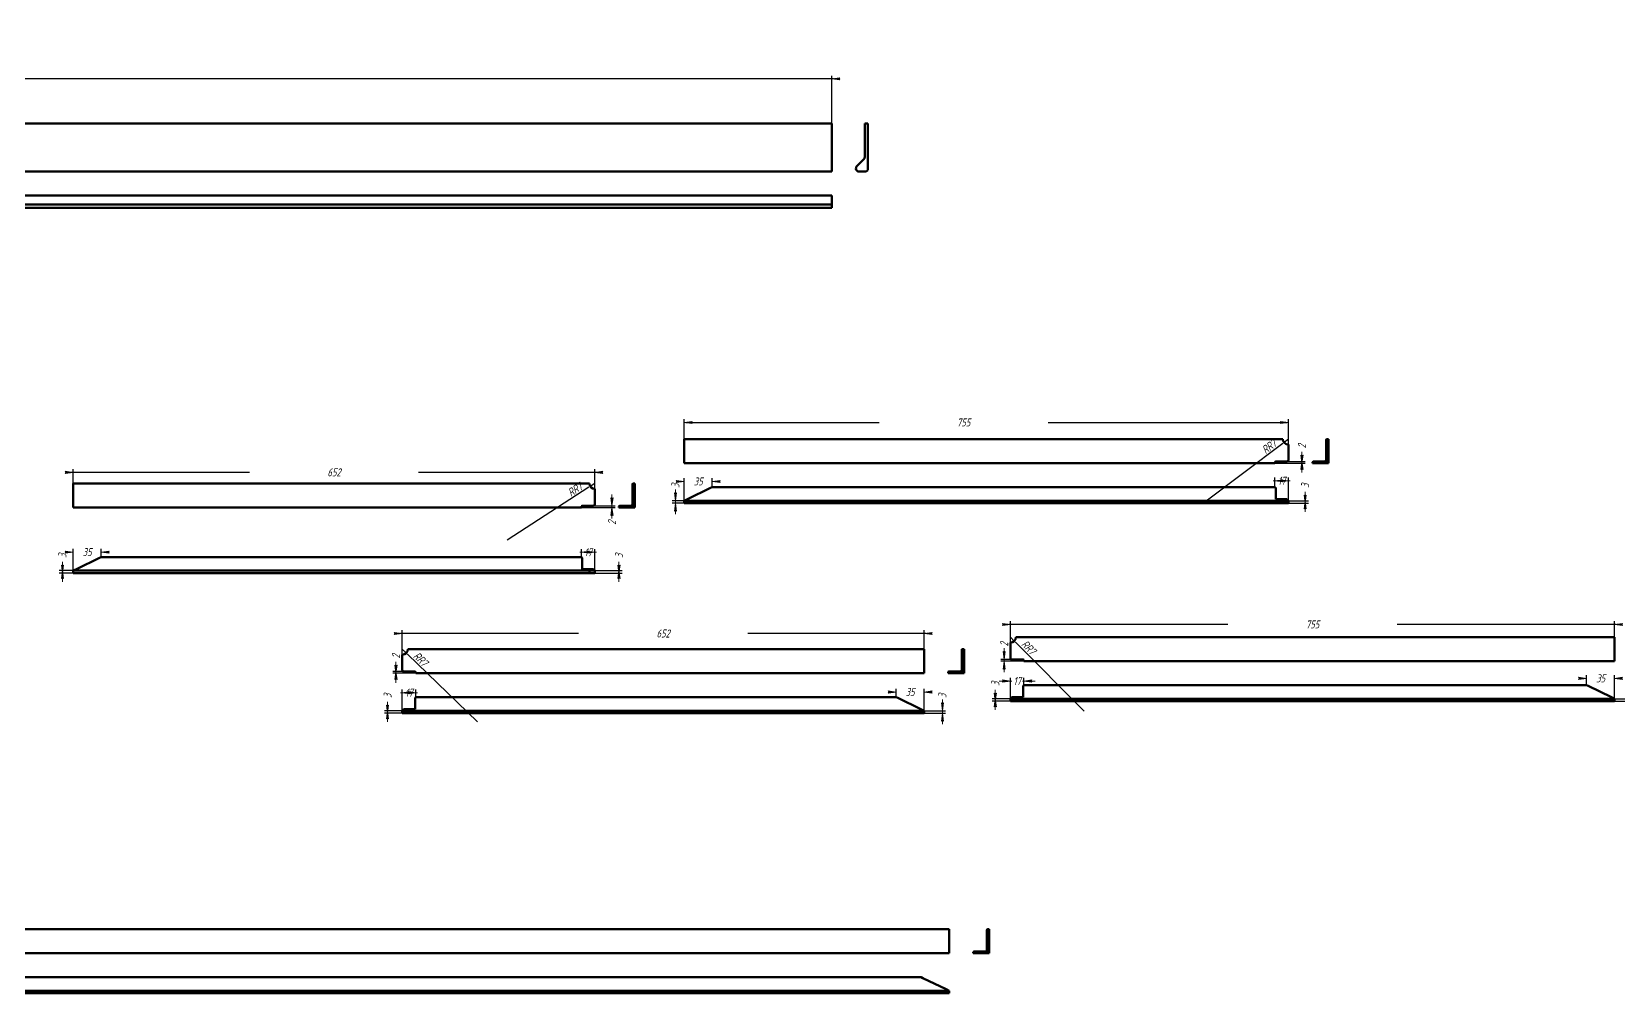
# Model space of a CAD drawing. Header units: millimetres. Extents: x 0 to 3990, y -446 to 477.
# Drawn here: x 2111 to 3102, y -124 to 477 of the extents above; entities that cross this region are included whole.
import ezdxf

# ---------------------------------------------------------------- set-up
doc = ezdxf.new("R2010")
doc.units = ezdxf.units.MM
doc.linetypes.add('K5LT_BASIC', pattern=[0])
doc.linetypes.add('K5LT_THIN', pattern=[0])
doc.layers.add('Системный слой', color=7, linetype='Continuous')
doc.layers.add('Системный слой (1)', color=7, linetype='Continuous', true_color=0x909090)
doc.styles.add('KDIMTEXTSTYLE', font='GOST_AU.SHX', dxfattribs={"width": 0.96, "oblique": 15, "height": 5})
doc.dimstyles.new('KDIMSTYLE (0.50)', dxfattribs={"dimtxt": 5, "dimasz": 1, "dimexe": 2, "dimexo": 0, "dimgap": 1, "dimtad": 1, "dimlfac": 2, "dimtxsty": 'KDIMTEXTSTYLE', "dimsah": 1, "dimcen": 0, "dimdle": 1, "dimadec": 0, "dimazin": 0, "dimtfac": 0.667, "dimtmove": 0, "dimatfit": 3, "dimfxl": 1, "dimtvp": 1, "dimtolj": 1, "dimtzin": 0, "dimarcsym": 0})

# ---------------------------------------------------------------- blocks, each defined once
blk = doc.blocks.new('KDIMARROW_01')
at = {"layer": 'Системный слой'}
blk.add_hatch(color=0, dxfattribs=at).paths.add_polyline_path([(-5, -0.66), (0, 0), (-5, 0.66), (-4.5, 0)])
at = {"layer": 'Системный слой', "color": 0, "linetype": 'K5LT_THIN', "lineweight": 18}
for p, q in [((-4.5, 0), (-5, 0.66)), ((-5, 0.66), (0, 0)), ((0, 0), (-5, -0.66)), ((-5, -0.66), (-4.5, 0))]:
    blk.add_line(p, q, dxfattribs=at)
at = {"layer": 'Системный слой (1)', "color": 0, "linetype": 'K5LT_THIN', "lineweight": 18}
blk.add_line((0, 0), (-1, 0), dxfattribs=at)
blk = doc.blocks.new('KDIMARROW_02')
at = {"layer": 'Системный слой'}
blk.add_hatch(color=0, dxfattribs=at).paths.add_polyline_path([(4.5, 0), (5, 0.66), (0, 0), (5, -0.66)])
at = {"layer": 'Системный слой', "color": 0, "linetype": 'K5LT_THIN', "lineweight": 18}
for p, q in [((5, 0.66), (0, 0)), ((0, 0), (5, -0.66)), ((0, 0), (7, 0)), ((4.5, 0), (5, 0.66)), ((5, -0.66), (4.5, 0))]:
    blk.add_line(p, q, dxfattribs=at)
at = {"layer": 'Системный слой (1)', "color": 0, "linetype": 'K5LT_THIN', "lineweight": 18}
blk.add_line((0, 0), (-1, 0), dxfattribs=at)

msp = doc.modelspace()

# ---------------------------------------------------------------- linework, layer by layer
at = {"layer": 'Системный слой (1)', "color": 5, "linetype": 'K5LT_BASIC', "lineweight": 60, "true_color": 0x0000ff}
for p, q in [((1355.93438, 419.35641), (2610.93438, 419.35641)), ((2610.93438, 419.35641), (2610.93438, 391.35641)), ((2631.43438, 419.35641), (2633.43438, 419.35641)), ((2631.43438, 398.51327), (2631.43438, 419.35641)), ((2633.43438, 419.35641), (2633.43438, 391.35641)), ((2626.52016, 392.77062), (2630.84859, 397.09905)), ((1355.93438, 389.35641), (2610.93438, 389.35641)), ((2610.93438, 391.35641), (2610.93438, 389.35641)), ((2631.43438, 389.35641), (2627.93438, 389.35641)), ((1355.93438, 374.35641), (2610.93438, 374.35641)), ((1355.93438, 368.85641), (2610.93438, 368.85641)), ((1355.93438, 366.85641), (2610.93438, 366.85641)), ((2610.93438, 374.35641), (2610.93438, 373.77062)), ((2610.93438, 373.77062), (2610.93438, 369.4422)), ((2610.93438, 369.4422), (2610.93438, 368.85641)), ((2610.93438, 368.85641), (2610.93438, 366.85641)), ((2518.64091, 207.38933), (2518.64091, 222.38933)), ((2518.64091, 222.38933), (2892.64091, 222.38933)), ((2896.14091, 209.38933), (2896.14091, 218.88933)), ((2919.64091, 221.88933), (2919.64091, 209.38933)), ((2921.14091, 222.38933), (2920.14091, 222.38933)), ((2921.14091, 207.38933), (2921.14091, 222.38933)), ((2895.14091, 208.38933), (2888.14091, 208.38933)), ((2911.64091, 208.38933), (2918.64091, 208.38933)), ((2919.64091, 207.38933), (2919.64091, 209.38933)), ((2518.64091, 207.38933), (2887.64091, 207.38933)), ((2887.64091, 207.88933), (2887.64091, 207.38933)), ((2911.14091, 207.88933), (2911.14091, 207.38933)), ((2911.14091, 207.38933), (2919.64091, 207.38933)), ((2919.64091, 207.38933), (2921.14091, 207.38933)), ((2136.88578, 179.6897), (2136.88578, 194.6897)), ((2459.38578, 194.6897), (2136.88578, 194.6897)), ((2462.88578, 181.6897), (2462.88578, 191.1897)), ((2486.38578, 194.1897), (2486.38578, 181.6897)), ((2487.88578, 194.6897), (2486.88578, 194.6897)), ((2487.88578, 179.6897), (2487.88578, 194.6897)), ((2535.1115, 191.88933), (2520.69974, 184.88933)), ((2536.14091, 192.38933), (2535.1115, 191.88933)), ((2536.14091, 192.38933), (2887.64091, 192.38933)), ((2887.64091, 192.38933), (2888.14091, 191.88933)), ((2888.14091, 184.88933), (2888.14091, 191.88933)), ((2454.38578, 179.6897), (2136.88578, 179.6897)), ((2454.38578, 179.6897), (2454.38578, 180.1897)), ((2454.88578, 180.6897), (2461.88578, 180.6897)), ((2477.88578, 180.1897), (2477.88578, 179.6897)), ((2477.88578, 179.6897), (2486.38578, 179.6897)), ((2485.38578, 180.6897), (2478.38578, 180.6897)), ((2486.38578, 181.6897), (2486.38578, 179.6897)), ((2486.38578, 179.6897), (2487.88578, 179.6897)), ((2518.64091, 183.88933), (2520.69974, 184.88933)), ((2518.64091, 183.38933), (2518.64091, 183.88933)), ((2518.64091, 183.88933), (2892.67681, 183.88933)), ((2518.64091, 182.38933), (2518.64091, 183.38933)), ((2518.64091, 182.38933), (2892.64091, 182.38933)), ((2888.14091, 184.88933), (2895.14091, 184.88933)), ((2892.64091, 183.38933), (2892.64091, 182.38933)), ((2892.64091, 182.38933), (2896.14091, 182.38933)), ((2892.67681, 183.88933), (2896.14091, 183.88933)), ((2896.14091, 183.88933), (2895.14091, 184.88933)), ((2896.14091, 183.88933), (2896.14091, 182.38933)), ((2154.38578, 148.6897), (2153.35637, 148.1897)), ((2454.38578, 148.6897), (2154.38578, 148.6897)), ((2454.88578, 148.1897), (2454.38578, 148.6897)), ((2136.88578, 140.1897), (2138.94461, 141.1897)), ((2459.42168, 140.1897), (2136.88578, 140.1897)), ((2136.88578, 139.6897), (2136.88578, 140.1897)), ((2136.88578, 138.6897), (2136.88578, 139.6897)), ((2138.94461, 141.1897), (2153.35637, 148.1897)), ((2454.88578, 141.1897), (2454.88578, 148.1897)), ((2461.88578, 141.1897), (2454.88578, 141.1897)), ((2459.38578, 139.6897), (2459.38578, 138.6897)), ((2462.88578, 140.1897), (2459.42168, 140.1897)), ((2461.88578, 141.1897), (2462.88578, 140.1897)), ((2462.88578, 140.1897), (2462.88578, 138.6897)), ((2459.38578, 138.6897), (2136.88578, 138.6897)), ((2459.38578, 138.6897), (2462.88578, 138.6897)), ((2345.9855, 91.22515), (2668.4855, 91.22515)), ((2668.4855, 76.22515), (2668.4855, 91.22515)), ((2691.9855, 87.72515), (2691.9855, 90.72515)), ((2692.4855, 91.22515), (2693.4855, 91.22515)), ((2693.4855, 91.22515), (2693.4855, 87.72515)), ((2722.39091, 85.72515), (2722.39091, 95.22515)), ((3099.89091, 98.72515), (2725.89091, 98.72515)), ((3099.89091, 83.72515), (3099.89091, 98.72515)), ((2342.4855, 78.22515), (2342.4855, 87.72515)), ((2691.9855, 87.72515), (2691.9855, 78.22515)), ((2691.9855, 87.72515), (2693.4855, 87.72515)), ((2693.4855, 78.22515), (2693.4855, 87.72515)), ((2723.39091, 84.72515), (2730.39091, 84.72515)), ((2730.89091, 84.22515), (2730.89091, 83.72515)), ((3099.89091, 83.72515), (2730.89091, 83.72515)), ((2350.4855, 77.22515), (2343.4855, 77.22515)), ((2350.9855, 76.22515), (2350.9855, 76.72515)), ((2350.9855, 76.22515), (2668.4855, 76.22515)), ((2683.4855, 76.72515), (2683.4855, 76.22515)), ((2693.4855, 76.22515), (2683.4855, 76.22515)), ((2690.9855, 77.22515), (2683.9855, 77.22515)), ((2693.4855, 77.22515), (2690.9855, 77.22515)), ((2693.4855, 77.22515), (2693.4855, 78.22515)), ((2693.4855, 77.22515), (2693.4855, 76.72515)), ((2693.4855, 76.22515), (2693.4855, 76.72515)), ((2350.4855, 60.72515), (2350.9855, 61.22515)), ((2350.4855, 53.72515), (2350.4855, 60.72515)), ((2350.9855, 61.22515), (2650.9855, 61.22515)), ((2650.9855, 61.22515), (2652.01491, 60.72515)), ((2666.42667, 53.72515), (2652.01491, 60.72515)), ((2722.39091, 60.22515), (2723.39091, 61.22515)), ((2725.85502, 60.22515), (2722.39091, 60.22515)), ((2722.39091, 60.22515), (2722.39091, 58.72515)), ((2730.39091, 61.22515), (2723.39091, 61.22515)), ((3099.89091, 60.22515), (2725.85502, 60.22515)), ((2725.89091, 59.72515), (2725.89091, 58.72515)), ((2730.89091, 68.72515), (2730.39091, 68.22515)), ((2730.39091, 61.22515), (2730.39091, 68.22515)), ((3082.39091, 68.72515), (2730.89091, 68.72515)), ((3082.39091, 68.72515), (3083.42033, 68.22515)), ((3083.42033, 68.22515), (3097.83209, 61.22515)), ((3099.89091, 60.22515), (3097.83209, 61.22515)), ((3099.89091, 59.72515), (3099.89091, 60.22515)), ((3099.89091, 58.72515), (3099.89091, 59.72515)), ((2343.4855, 53.72515), (2342.4855, 52.72515)), ((2342.4855, 52.72515), (2345.9496, 52.72515)), ((2342.4855, 52.72515), (2342.4855, 51.22515)), ((2345.9855, 51.22515), (2342.4855, 51.22515)), ((2343.4855, 53.72515), (2350.4855, 53.72515)), ((2345.9496, 52.72515), (2668.4855, 52.72515)), ((2345.9855, 52.22515), (2345.9855, 51.22515)), ((2345.9855, 51.22515), (2668.4855, 51.22515)), ((2668.4855, 52.72515), (2666.42667, 53.72515)), ((2668.4855, 52.22515), (2668.4855, 52.72515)), ((2668.4855, 51.22515), (2668.4855, 52.22515)), ((2722.39091, 58.72515), (2725.89091, 58.72515)), ((3099.89091, 58.72515), (2725.89091, 58.72515)), ((1479.2498, -83.70874), (2684.2498, -83.70874)), ((2684.2498, -83.70874), (2684.2498, -98.70874)), ((2707.7498, -96.70874), (2707.7498, -84.20874)), ((2708.2498, -83.70874), (2709.2498, -83.70874)), ((2709.2498, -83.70874), (2709.2498, -98.70874)), ((1479.2498, -98.70874), (2684.2498, -98.70874)), ((2699.2498, -98.20874), (2699.2498, -98.70874)), ((2699.2498, -98.70874), (2707.7498, -98.70874)), ((2706.7498, -97.70874), (2699.7498, -97.70874)), ((2707.7498, -98.70874), (2707.7498, -96.70874)), ((2709.2498, -98.70874), (2707.7498, -98.70874)), ((1496.7498, -113.70874), (2666.7498, -113.70874)), ((2667.77921, -114.20874), (2666.7498, -113.70874)), ((2667.77921, -114.20874), (2682.19098, -121.20874)), ((1479.2498, -122.20874), (2684.2498, -122.20874)), ((1479.2498, -123.70874), (2684.2498, -123.70874)), ((2682.19098, -121.20874), (2684.2498, -122.20874)), ((2684.2498, -122.20874), (2684.2498, -122.70874)), ((2684.2498, -122.70874), (2684.2498, -123.70874))]:
    msp.add_line(p, q, dxfattribs=at)
for centre, radius, start, end in [((2629.43438, 398.51327), 2, 315, 0), ((2627.93438, 391.35641), 2, 135, 270), ((2631.43438, 391.35641), 2, 270, 0), ((2896.14091, 222.38933), 3.5, 180, 270), ((2920.14091, 221.88933), 0.5, 90, 180), ((2888.14091, 207.88933), 0.5, 90, 180), ((2895.14091, 209.38933), 1, 270, 0), ((2911.64091, 207.88933), 0.5, 90, 180), ((2918.64091, 209.38933), 1, 270, 0), ((2462.88578, 194.6897), 3.5, 180, 270), ((2486.88578, 194.1897), 0.5, 90, 180), ((2454.88578, 180.1897), 0.5, 90, 180), ((2461.88578, 181.6897), 1, 270, 0), ((2478.38578, 180.1897), 0.5, 90, 180), ((2485.38578, 181.6897), 1, 270, 0), ((2342.4855, 91.22515), 3.5, 270, 0), ((2692.4855, 90.72515), 0.5, 90, 180), ((2722.39091, 98.72515), 3.5, 270, 0), ((2723.39091, 85.72515), 1, 180, 270), ((2730.39091, 84.22515), 0.5, 0, 90), ((2343.4855, 78.22515), 1, 180, 270), ((2350.4855, 76.72515), 0.5, 0, 90), ((2683.9855, 76.72515), 0.5, 90, 180), ((2690.9855, 78.22515), 1, 270, 0), ((2708.2498, -84.20874), 0.5, 90, 180), ((2699.7498, -98.20874), 0.5, 90, 180), ((2706.7498, -96.70874), 1, 270, 0)]:
    msp.add_arc(centre, radius, start, end, dxfattribs=at)
for points, knots in [([(2892.64091, 183.38933), (2892.64091, 183.43565), (2892.64088, 183.52792), (2892.64129, 183.63929), (2892.64295, 183.72262), (2892.64566, 183.78176), (2892.64941, 183.82163), (2892.65742, 183.87168), (2892.66679, 183.88933), (2892.67681, 183.88933)], [0, 0, 0, 0, 1.76306674, 3.523335871, 4.604032864, 5.705167392, 6.773142404, 7.35964758, 10, 10, 10, 10]), ([(2459.42168, 140.1897), (2459.41594, 140.1897), (2459.4077, 140.18183), (2459.40056, 140.15836), (2459.39681, 140.13825), (2459.39456, 140.12222), (2459.39212, 140.09917), (2459.38927, 140.05964), (2459.38729, 140.00269), (2459.38616, 139.92712), (2459.38582, 139.84895), (2459.38578, 139.76553), (2459.38578, 139.7141), (2459.38578, 139.6897)], [0, 0, 0, 0, 2.115008333, 3.515601261, 4.102685551, 4.725043643, 5.317910936, 6.408661989, 8.21087026, 9.428041325, 11.272067167, 12.716012098, 14, 14, 14, 14]), ([(2725.89091, 59.72515), (2725.89091, 59.77148), (2725.89095, 59.86374), (2725.89054, 59.97512), (2725.88887, 60.05844), (2725.88617, 60.11758), (2725.88242, 60.15745), (2725.87441, 60.20751), (2725.86504, 60.22515), (2725.85502, 60.22515)], [0, 0, 0, 0, 1.76306674, 3.523335871, 4.604032864, 5.705167392, 6.773142404, 7.35964758, 10, 10, 10, 10]), ([(2345.9496, 52.72515), (2345.95534, 52.72515), (2345.96358, 52.71728), (2345.97072, 52.69381), (2345.97447, 52.6737), (2345.97672, 52.65767), (2345.97916, 52.63462), (2345.98201, 52.59509), (2345.98399, 52.53814), (2345.98511, 52.46257), (2345.98546, 52.3844), (2345.9855, 52.30098), (2345.9855, 52.24955), (2345.9855, 52.22515)], [0, 0, 0, 0, 2.115008333, 3.515601261, 4.102685551, 4.725043643, 5.317910937, 6.408661989, 8.21087026, 9.428041325, 11.272067166, 12.716012096, 14, 14, 14, 14])]:
    msp.add_open_spline(points, degree=3, knots=knots, dxfattribs=at)

# ---------------------------------------------------------------- dimensions: what is measured, and where the dimension line sits
at = {"layer": 'Системный слой (1)', "color": 7}
for base, p1, p2, location, override in [((1355.93438, 447.27287), (2610.93438, 419.35641), (1355.93438, 419.35641), (1983.43438, 447.27287), {"dimexo": 0, "dimpost": '\\H5.0;\\W0.965;\\Q15;<>', "dimblk1": 'KDIMARROW_01', "dimblk2": 'KDIMARROW_01', "dimse1": 0, "dimse2": 0, "dimclrt": 7, "dimtolj": 1}), ((2896.14091, 232.74518), (2518.64091, 222.38933), (2896.14091, 218.88933), (2693.14091, 232.74518), {"dimexo": 0, "dimpost": '\\H5.0;\\W0.965;\\Q15;<>', "dimblk1": 'KDIMARROW_01', "dimblk2": 'KDIMARROW_01', "dimse1": 0, "dimse2": 0, "dimclrt": 7, "dimtolj": 1}), ((2136.88578, 201.57868), (2462.88578, 191.1897), (2136.88578, 194.6897), (2299.88578, 201.57868), {"dimexo": 0, "dimpost": '\\H5.0;\\W0.965;\\Q15;<>', "dimblk1": 'KDIMARROW_01', "dimblk2": 'KDIMARROW_01', "dimse1": 0, "dimse2": 0, "dimclrt": 7, "dimtolj": 1}), ((2518.64091, 195.88125), (2536.14091, 192.38933), (2518.64091, 183.88933), (2527.39091, 195.88125), {"dimexo": 0, "dimpost": '\\H5.0;\\W0.965;\\Q15;<>', "dimblk1": 'KDIMARROW_01', "dimblk2": 'KDIMARROW_01', "dimse1": 0, "dimse2": 0, "dimclrt": 7, "dimtolj": 1}), ((2887.64091, 196.3416), (2896.14091, 183.88933), (2887.64091, 192.38933), (2891.89091, 196.3416), {"dimexo": 0, "dimpost": '\\H5.0;\\W0.965;\\Q15;<>', "dimblk1": 'KDIMARROW_02', "dimblk2": 'KDIMARROW_02', "dimse1": 0, "dimse2": 0, "dimclrt": 7, "dimtolj": 1}), ((2136.88578, 151.78282), (2154.38578, 148.6897), (2136.88578, 140.1897), (2145.63578, 151.78282), {"dimexo": 0, "dimpost": '\\H5.0;\\W0.965;\\Q15;<>', "dimblk1": 'KDIMARROW_01', "dimblk2": 'KDIMARROW_01', "dimse1": 0, "dimse2": 0, "dimclrt": 7, "dimtolj": 1}), ((2454.38578, 151.6947), (2462.88578, 140.1897), (2454.38578, 148.6897), (2458.63578, 151.6947), {"dimexo": 0, "dimpost": '\\H5.0;\\W0.965;\\Q15;<>', "dimblk1": 'KDIMARROW_02', "dimblk2": 'KDIMARROW_02', "dimse1": 0, "dimse2": 0, "dimclrt": 7, "dimtolj": 1}), ((2342.4855, 100.94365), (2668.4855, 91.22515), (2342.4855, 87.72515), (2505.4855, 100.94365), {"dimexo": 0, "dimpost": '\\H5.0;\\W0.965;\\Q15;<>', "dimblk1": 'KDIMARROW_01', "dimblk2": 'KDIMARROW_01', "dimse1": 0, "dimse2": 0, "dimclrt": 7, "dimtolj": 1}), ((2722.39091, 106.61015), (3099.89091, 98.72515), (2722.39091, 95.22515), (2911.14091, 106.61015), {"dimexo": 0, "dimpost": '\\H5.0;\\W0.965;\\Q15;<>', "dimblk1": 'KDIMARROW_01', "dimblk2": 'KDIMARROW_01', "dimse1": 0, "dimse2": 0, "dimclrt": 7, "dimtolj": 1}), ((2730.89091, 71.26922), (2722.39091, 60.22515), (2730.89091, 68.72515), (2726.64091, 71.26922), {"dimexo": 0, "dimpost": '\\H5.0;\\W0.965;\\Q15;<>', "dimblk1": 'KDIMARROW_02', "dimblk2": 'KDIMARROW_02', "dimse1": 0, "dimse2": 0, "dimclrt": 7, "dimtolj": 1}), ((3082.39091, 72.92259), (3099.89091, 60.22515), (3082.39091, 68.72515), (3091.14091, 72.92259), {"dimexo": 0, "dimpost": '\\H5.0;\\W0.965;\\Q15;<>', "dimblk1": 'KDIMARROW_01', "dimblk2": 'KDIMARROW_01', "dimse1": 0, "dimse2": 0, "dimclrt": 7, "dimtolj": 1}), ((2342.4855, 63.99711), (2350.9855, 61.22515), (2342.4855, 52.72515), (2346.7355, 63.99711), {"dimexo": 0, "dimpost": '\\H5.0;\\W0.965;\\Q15;<>', "dimblk1": 'KDIMARROW_02', "dimblk2": 'KDIMARROW_02', "dimse1": 0, "dimse2": 0, "dimclrt": 7, "dimtolj": 1}), ((2650.9855, 64.39356), (2668.4855, 52.72515), (2650.9855, 61.22515), (2659.7355, 64.39356), {"dimexo": 0, "dimpost": '\\H5.0;\\W0.965;\\Q15;<>', "dimblk1": 'KDIMARROW_01', "dimblk2": 'KDIMARROW_01', "dimse1": 0, "dimse2": 0, "dimclrt": 7, "dimtolj": 1})]:
    msp.add_linear_dim(base=base, p1=p1, p2=p2, location=location, dimstyle='KDIMSTYLE (0.50)', override=override, dxfattribs=at).render()
for center, location in [((2896.14091, 222.38933), (2886.09769, 214.80541)), ((2462.88578, 194.6897), (2452.31073, 187.86691)), ((2342.4855, 91.22515), (2351.51625, 82.46001)), ((2722.39091, 98.72515), (2731.27519, 89.81158))]:
    msp.add_radius_dim(center=center, radius=3.5, location=location, dimstyle='KDIMSTYLE (0.50)', override={"dimpost": '\\H5.0;\\W0.965;\\Q15;R<>', "dimblk2": 'KDIMARROW_02', "dimclrt": 7, "dimtolj": 1}, dxfattribs=at).render()
for base, p1, p2, location in [((2904.57384, 208.38933), (2887.64091, 207.38933), (2888.14091, 208.38933), (2904.57384, 217.88683)), ((2513.14539, 182.38933), (2518.64091, 183.88933), (2518.64091, 182.38933), (2513.14539, 193.18339)), ((2906.57384, 183.88933), (2896.14091, 182.38933), (2896.14091, 183.88933), (2906.57384, 193.18339)), ((2473.50163, 179.6897), (2454.88578, 180.6897), (2454.38578, 179.6897), (2473.50163, 170.1922)), ((2130.19007, 140.1897), (2136.88578, 138.6897), (2136.88578, 140.1897), (2130.19007, 149.48376)), ((2477.88578, 140.1897), (2462.88578, 138.6897), (2462.88578, 140.1897), (2477.88578, 149.48376)), ((2338.58556, 77.22515), (2350.9855, 76.22515), (2350.4855, 77.22515), (2338.58556, 86.72265)), ((2718.52892, 83.72515), (2730.39091, 84.72515), (2730.89091, 83.72515), (2718.52892, 94.22265)), ((2712.98205, 60.22515), (2722.39091, 58.72515), (2722.39091, 60.22515), (2712.98205, 69.51921)), ((3110.813, 58.72515), (3099.89091, 60.22515), (3099.89091, 58.72515), (3110.813, 69.51921)), ((2333.3151, 52.72515), (2342.4855, 51.22515), (2342.4855, 52.72515), (2333.3151, 62.01921)), ((2679.9405, 51.22515), (2668.4855, 52.72515), (2668.4855, 51.22515), (2679.9405, 62.01921))]:
    msp.add_linear_dim(base=base, p1=p1, p2=p2, angle=90, location=location, dimstyle='KDIMSTYLE (0.50)', override={"dimexo": 0, "dimpost": '\\H5.0;\\W0.965;\\Q15;<>', "dimblk1": 'KDIMARROW_02', "dimblk2": 'KDIMARROW_02', "dimse1": 0, "dimse2": 0, "dimclrt": 7, "dimtolj": 1}, dxfattribs=at).render()

doc.saveas('drawing.dxf')
